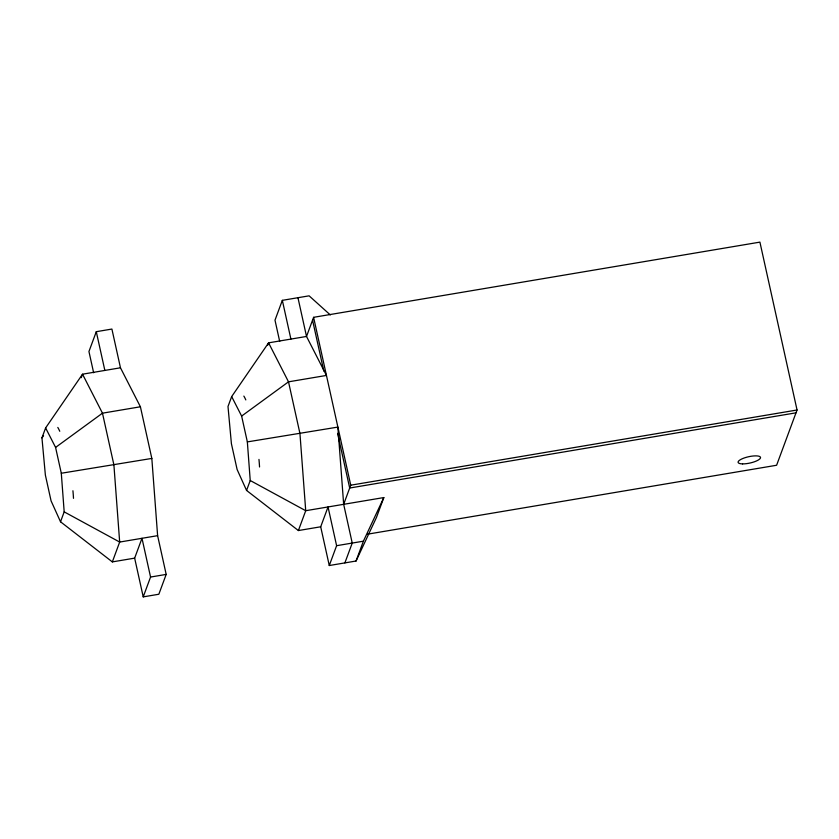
<?xml version="1.0" encoding="UTF-8"?>
<svg xmlns="http://www.w3.org/2000/svg" width="839" height="839" viewBox="0 0 839 839"><rect width="100%" height="100%" fill="white"/><g stroke="black" fill="none" stroke-linecap="round" stroke-linejoin="round"><path stroke-width="1.26" d="M134.649 558.134L112.342 561.899L60.523 521.785L51.074 500.873L45.369 475.052L41.95 437.843L45.621 427.932L82.537 374.194L120.47 367.797L140.407 406.779L151.828 458.43L157.617 535.67L166.185 574.411L158.844 594.243L143.228 596.875L134.649 558.134L141.99 538.302L150.559 577.043L143.228 596.875M120.47 367.797L111.902 329.056L96.286 331.688L88.944 351.52L93.643 372.768M81.247 377.686L82.537 374.194L102.473 413.176L113.894 464.827L119.673 542.057L112.342 561.899M60.523 521.785L64.184 511.863L61.299 473.248L55.584 447.418L45.621 427.932M231.669 396.585L227.998 406.496L231.407 443.705L237.122 469.525L246.561 490.437L298.39 530.552L320.697 526.787L328.039 506.955L336.607 545.696L329.276 565.528L356.051 561.018L376.491 517.39L383.832 497.558L305.721 510.71L250.232 480.516L247.348 441.901L241.632 416.071L231.669 396.585L268.585 342.847L306.518 336.449L313.597 317.32L759.914 242.125L797.05 409.998L776.61 465.257L367.702 534.149M330.314 314.929L309.109 295.831L282.334 300.341L274.993 320.173L279.691 341.421M267.725 345.175L268.585 342.847L288.511 381.829L299.942 433.48L305.721 510.71L298.39 530.552M246.561 490.437L250.232 480.516M344.892 562.896L352.233 543.064L343.665 504.323L350.733 485.194L313.597 317.32M356.051 561.018L363.392 541.186L383.832 497.558M41.95 437.843L43.534 435.756M55.584 447.418L102.473 413.176L140.407 406.779M241.632 416.071L288.511 381.829L326.455 375.432L306.518 336.449L297.95 297.709M151.828 458.43L61.299 473.248M350.733 485.194L797.05 409.998M796.001 412.83L349.685 488.025L337.593 433.344M157.617 535.67L119.673 542.057L64.184 511.863M150.559 577.043L166.185 574.411M336.607 545.696L363.392 541.186M247.348 441.901L337.876 427.082L343.665 504.323M312.548 320.152L323.802 371.027M282.334 300.341L290.902 339.082M320.697 526.787L329.276 565.528M96.286 331.688L104.854 370.429M57.807 427.439A49.386 8.432 80.4 0 1 59.768 431.267M72.93 490.752A49.386 8.432 80.4 0 1 73.496 498.335M243.855 396.092A49.386 8.432 80.4 0 1 245.817 399.92M258.968 459.405A49.386 8.432 80.4 0 1 259.545 466.987M742.588 463.894A11.484 3.23 -12.5 0 0 760.459 458.01A11.484 3.23 -12.5 0 0 744.854 457.758A11.484 3.23 -12.5 0 0 742.588 463.894"/></g></svg>
